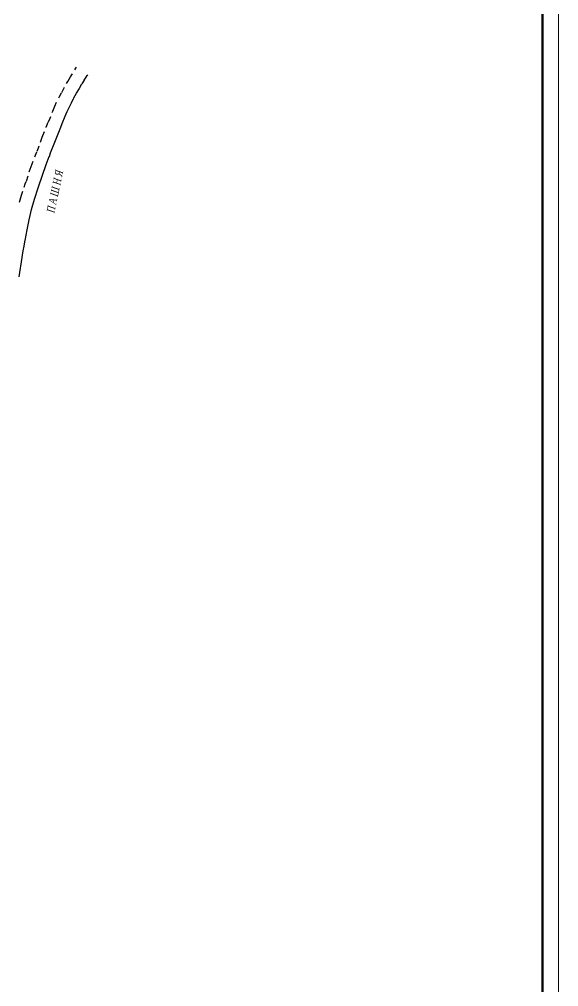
# Model space of a CAD drawing. Header units: millimetres. Extents: x 1353783 to 6492029790, y -7276956 to -512500.
# Drawn here: x 10038618 to 10055462, y -2839506 to -2809293 of the extents above; entities that cross this region are included whole.
import ezdxf

# ---------------------------------------------------------------- set-up
doc = ezdxf.new("R2010")
doc.units = ezdxf.units.MM
doc.linetypes.add('CONTI', pattern=[0])
for name, color, linetype in [('NAD_MРЕЛЬЕФ', 7, 'CONTI'), ('SIT_LДОРОГИ', 250, 'CONTI'), ('РЕЛЬЕФ', 7, 'CONTI')]:
    doc.layers.add(name, color=color, linetype=linetype)
doc.layers.add('штамп', color=7, linetype='Continuous', lineweight=50)
doc.styles.add('SHRFT', font='', dxfattribs={"width": 0.75})
doc.styles.get('SHRFT').set_extended_font_data('Times New Roman Cyr', italic=True)

# ---------------------------------------------------------------- blocks, each defined once
blk = doc.blocks.new('оо')
at = {"layer": 'SIT_LДОРОГИ', "color": 9, "true_color": 0xc7c8ca}
for p, q in [((223144.63, -3431719.99), (223145.24, -3431719.44)), ((223145.25, -3431719.44), (223145.68, -3431719.07)), ((223146.22, -3431718.6), (223146.49, -3431718.37)), ((223146.49, -3431718.38), (223146.6, -3431718.29)), ((223143.81, -3431720.73), (223143.31, -3431721.2)), ((223144.35, -3431720.24), (223144.64, -3431719.99)), ((223146.63, -3431721.03), (223147.16, -3431720.58)), ((223147.15, -3431720.58), (223147.56, -3431720.22)), ((223147.56, -3431720.22), (223147.82, -3431720.01)), ((223147.82, -3431720.02), (223147.92, -3431719.94)), ((223142.5, -3431722), (223142.66, -3431721.83)), ((223142.66, -3431721.83), (223143.15, -3431721.36)), ((223143.31, -3431721.2), (223143.16, -3431721.35)), ((223144.75, -3431722.72), (223145.39, -3431722.13)), ((223145.4, -3431722.13), (223146.04, -3431721.56)), ((223146.04, -3431721.55), (223146.63, -3431721.02)), ((223140.81, -3431723.87), (223140.97, -3431723.68)), ((223140.97, -3431723.68), (223141.53, -3431723.01)), ((223141.53, -3431723.01), (223141.99, -3431722.52)), ((223143.11, -3431724.41), (223143.59, -3431723.89)), ((223143.59, -3431723.9), (223144.15, -3431723.32)), ((223144.15, -3431723.32), (223144.61, -3431722.87)), ((223144.62, -3431722.87), (223144.76, -3431722.73)), ((223139.25, -3431725.73), (223139.78, -3431725.1)), ((223140.2, -3431724.61), (223139.79, -3431725.09)), ((223140.36, -3431724.41), (223140.2, -3431724.61)), ((223141.81, -3431725.95), (223142.58, -3431725.04)), ((223142.58, -3431725.04), (223143.12, -3431724.41)), ((223138.18, -3431727.04), (223138.78, -3431726.31)), ((223139.22, -3431725.77), (223139.25, -3431725.73)), ((223140.87, -3431727.08), (223141.4, -3431726.44)), ((223141.41, -3431726.44), (223141.81, -3431725.95)), ((223137.02, -3431728.48), (223136.67, -3431728.93)), ((223137.22, -3431728.23), (223137.02, -3431728.48)), ((223137.66, -3431727.68), (223138.18, -3431727.04)), ((223138.66, -3431729.79), (223139.81, -3431728.37)), ((223139.81, -3431728.37), (223140.87, -3431727.08)), ((223136.12, -3431729.63), (223136.66, -3431728.94)), ((223138.32, -3431730.24), (223138.67, -3431729.8)), ((223134.6, -3431731.58), (223135.67, -3431730.19)), ((223136.28, -3431732.85), (223137.47, -3431731.3)), ((223137.47, -3431731.3), (223138.31, -3431730.24)), ((223133.43, -3431733.16), (223133.64, -3431732.88)), ((223134.17, -3431732.16), (223133.65, -3431732.87)), ((223134.59, -3431731.6), (223134.6, -3431731.58)), ((223135.34, -3431734.12), (223136.28, -3431732.85)), ((223132.34, -3431734.71), (223132.72, -3431734.17)), ((223133.12, -3431733.6), (223133.43, -3431733.17)), ((223134.07, -3431735.9), (223135.14, -3431734.4)), ((223135.14, -3431734.4), (223135.34, -3431734.13)), ((223131.71, -3431735.64), (223132.34, -3431734.71)), ((223133.13, -3431737.31), (223134.07, -3431735.9)), ((223132.65, -3431738.11), (223133.14, -3431737.31)), ((223131.48, -3431740.12), (223132.3, -3431738.69)), ((223132.3, -3431738.69), (223132.64, -3431738.13)), ((223130.69, -3431741.57), (223131.48, -3431740.12)), ((223130.28, -3431742.35), (223130.69, -3431741.56)), ((223129.15, -3431744.57), (223129.91, -3431743.06)), ((223129.91, -3431743.06), (223130.27, -3431742.36)), ((223128.4, -3431746.09), (223129.15, -3431744.57)), ((223128.1, -3431746.72), (223128.4, -3431746.09))]:
    blk.add_line(p, q, dxfattribs=at)
at = {"layer": 'NAD_MРЕЛЬЕФ', "color": 9, "true_color": 0xc7c8ca, "style": 'SHRFT', "width": 0.75}
blk.add_text('П А Ш Н Я', height=1.25, rotation=60, dxfattribs=at).set_placement((223136.33, -3431738.94))

msp = doc.modelspace()

# ---------------------------------------------------------------- linework, layer by layer
at = {"layer": 'штамп', "linetype": 'Continuous', "lineweight": 18}
msp.add_lwpolyline([(10055462, -2780831), (9936562, -2780831), (9936562, -2864931), (10055462, -2864931)], close=True, dxfattribs=at)
at = {"layer": 'штамп', "linetype": 'Continuous', "lineweight": 50}
msp.add_lwpolyline([(9938562, -2781331), (10054962, -2781331), (10054962, -2864431), (9938562, -2864431)], close=True, dxfattribs=at)

# ---------------------------------------------------------------- block references
at = {"layer": 'РЕЛЬЕФ', "color": 240, "lineweight": 30, "true_color": 0xed1f24, "xscale": 200.0000000000001, "yscale": 200.0000000000001, "zscale": 200.0000000000001, "rotation": 17.80578495452471}
msp.add_blockref('оо', (-242329121, 637008728), dxfattribs=at)

doc.saveas('drawing.dxf')
